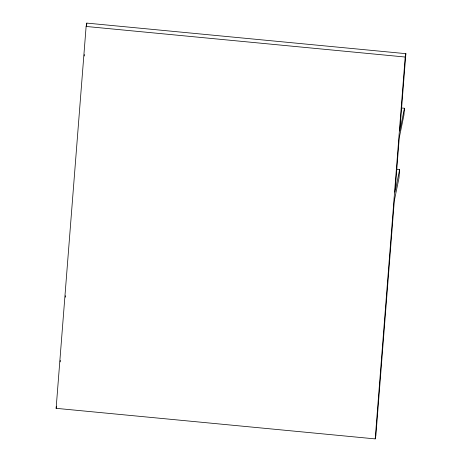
<?xml version="1.0" encoding="UTF-8"?>
<svg xmlns="http://www.w3.org/2000/svg" width="462" height="462" viewBox="0 0 462 462"><rect width="100%" height="100%" fill="white"/><g stroke="black" fill="none" stroke-linecap="round" stroke-linejoin="round"><path stroke-width="0.69" d="M396.789 169.236L399.647 169.508L398.977 178.02L394.329 200.687L375.877 435.539L375.19 438.9L56.121 408.333L86.123 26.461L86.81 23.1L405.879 53.667L399.809 130.931L404.458 108.264L401.594 107.987M60.199 361.856L60.314 360.418M65.281 297.187L65.396 295.749M84.228 56.012L84.338 54.58M86.533 26.675L86.81 23.1M375.19 438.9L405.186 57.028L405.879 53.667M404.458 108.264L403.927 115.067L399.272 137.74L394.993 192.18L399.647 169.508M56.121 408.333L56.537 406.312M86.123 26.461L405.186 57.028"/></g></svg>
